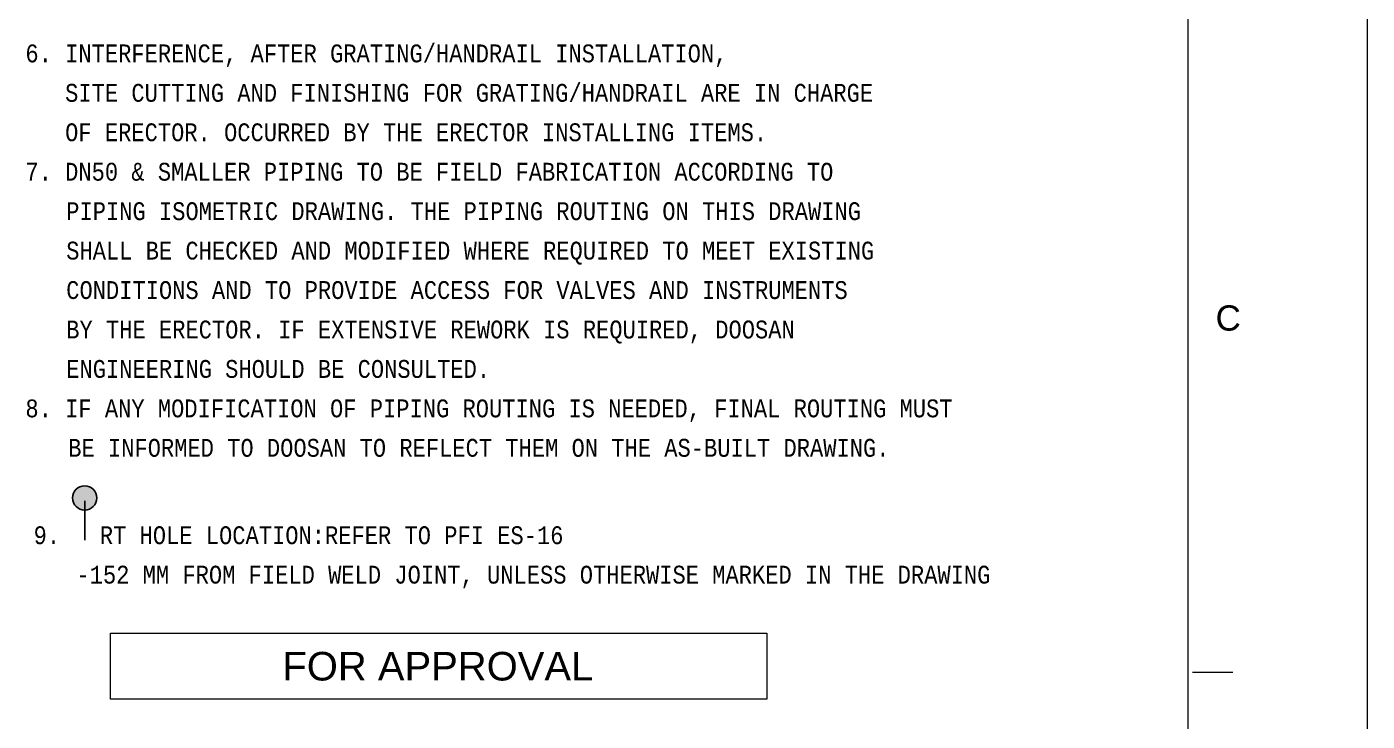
# Model space of a CAD drawing. Header units: inches. Extents: x 894 to 1735, y 0 to 594.
# Drawn here: x 1547.2 to 1734.8, y 191.4 to 288.6 of the extents above; entities that cross this region are included whole.
import ezdxf
from ezdxf.enums import TextEntityAlignment as Align

# ---------------------------------------------------------------- set-up
doc = ezdxf.new("R2010")
doc.units = ezdxf.units.IN
doc.header["$MEASUREMENT"] = 0
doc.layers.add('BG 0 -1', color=7, linetype='Continuous')
doc.layers.add('FRAME', color=7, linetype='Continuous')
doc.styles.add('Arial', font='arial.ttf')
doc.styles.add('MONOTXT', font='MONOTXT.shx', dxfattribs={"width": 0.8})

msp = doc.modelspace()

# ---------------------------------------------------------------- hatches: boundary and pattern name
at = {"linetype": 'Continuous'}
msp.add_hatch(color=2, dxfattribs=at).paths.add_polyline_path([(1555.31, 224.35), (1555.45, 224.34), (1555.6, 224.32), (1555.74, 224.29), (1555.89, 224.25), (1556.02, 224.19), (1556.15, 224.12), (1556.28, 224.04), (1556.4, 223.95), (1556.51, 223.85), (1556.6, 223.74), (1556.7, 223.63), (1556.77, 223.5), (1556.84, 223.37), (1556.9, 223.23), (1556.94, 223.09), (1556.98, 222.95), (1557, 222.8), (1557, 222.65), (1557, 222.51), (1556.98, 222.36), (1556.94, 222.22), (1556.9, 222.07), (1556.84, 221.94), (1556.77, 221.81), (1556.7, 221.68), (1556.6, 221.56), (1556.51, 221.46), (1556.4, 221.36), (1556.28, 221.27), (1556.15, 221.19), (1556.02, 221.12), (1555.89, 221.06), (1555.74, 221.02), (1555.6, 220.98), (1555.45, 220.97), (1555.31, 220.96), (1555.16, 220.97), (1555.01, 220.98), (1554.87, 221.02), (1554.73, 221.06), (1554.59, 221.12), (1554.46, 221.19), (1554.33, 221.27), (1554.22, 221.36), (1554.11, 221.46), (1554.01, 221.56), (1553.92, 221.68), (1553.84, 221.81), (1553.77, 221.94), (1553.71, 222.07), (1553.67, 222.22), (1553.64, 222.36), (1553.62, 222.51), (1553.61, 222.65), (1553.62, 222.8), (1553.64, 222.95), (1553.67, 223.09), (1553.71, 223.23), (1553.77, 223.37), (1553.84, 223.5), (1553.92, 223.63), (1554.01, 223.74), (1554.11, 223.85), (1554.22, 223.95), (1554.33, 224.04), (1554.46, 224.12), (1554.59, 224.19), (1554.73, 224.25), (1554.87, 224.29), (1555.01, 224.32), (1555.16, 224.34)])

# ---------------------------------------------------------------- linework, layer by layer
at = {"color": 2}
msp.add_line((1555.31, 216.76), (1555.31, 222.26), dxfattribs=at)
at = {"color": 2, "linetype": 'Continuous'}
msp.add_circle((1555.31, 222.65), 1.7, dxfattribs=at)
at = {"layer": 'BG 0 -1', "color": 7, "linetype": 'Continuous', "lineweight": 9}
for p, q in [((1734.77, 594), (1734.77, 0)), ((1709.7, 18.11), (1709.7, 576.75)), ((1710.32, 198.28), (1715.98, 198.28))]:
    msp.add_line(p, q, dxfattribs=at)
at = {"layer": 'BG 0 -1', "color": 1, "linetype": 'Continuous', "lineweight": 9}
for p, q in [((1558.94, 203.73), (1650.77, 203.73)), ((1558.94, 194.48), (1558.94, 203.73)), ((1650.77, 203.73), (1650.77, 194.48)), ((1650.77, 194.48), (1558.94, 194.48))]:
    msp.add_line(p, q, dxfattribs=at)

# ---------------------------------------------------------------- texts
at = {"layer": 'BG 0 -1', "color": 7, "style": 'Arial', "width": 0.992063}
msp.add_text('C', height=3.54, dxfattribs=at).set_placement((1713.55, 246.06))
at = {"layer": 'FRAME', "color": 2, "style": 'MONOTXT', "width": 0.8566}
for s, p in [('6. INTERFERENCE, AFTER GRATING/HANDRAIL INSTALLATION, ', (1547.01, 284.86)), ('   SITE CUTTING AND FINISHING FOR GRATING/HANDRAIL ARE IN CHARGE', (1547.01, 279.34)), ('   OF ERECTOR. OCCURRED BY THE ERECTOR INSTALLING ITEMS.', (1547.01, 273.82)), ('7. DN50 & SMALLER PIPING TO BE FIELD FABRICATION ACCORDING TO ', (1547.01, 268.3)), ('    PIPING ISOMETRIC DRAWING. THE PIPING ROUTING ON THIS DRAWING', (1545.31, 262.78)), ('    SHALL BE CHECKED AND MODIFIED WHERE REQUIRED TO MEET EXISTING ', (1545.31, 257.26)), ('    CONDITIONS AND TO PROVIDE ACCESS FOR VALVES AND INSTRUMENTS ', (1545.31, 251.74)), ('    BY THE ERECTOR. IF EXTENSIVE REWORK IS REQUIRED, DOOSAN', (1545.31, 246.22)), ('    ENGINEERING SHOULD BE CONSULTED.', (1545.31, 240.7)), ('8. IF ANY MODIFICATION OF PIPING ROUTING IS NEEDED, FINAL ROUTING MUST ', (1547.01, 235.18)), ('    BE INFORMED TO DOOSAN TO REFLECT THEM ON THE AS-BUILT DRAWING.', (1545.59, 229.66)), ('9.   RT HOLE LOCATION:REFER TO PFI ES-16 ', (1548.16, 217.43)), ('    -152 MM FROM FIELD WELD JOINT, UNLESS OTHERWISE MARKED IN THE DRAWING ', (1546.74, 211.91))]:
    msp.add_text(s, height=2.5, dxfattribs=at).set_placement(p, align=Align.MIDDLE_LEFT)
at = {"layer": 'FRAME', "color": 2, "style": 'Arial', "width": 1.000881}
msp.add_text('FOR APPROVAL', height=4, dxfattribs=at).set_placement((1582.97, 197.1))

doc.saveas('drawing.dxf')
